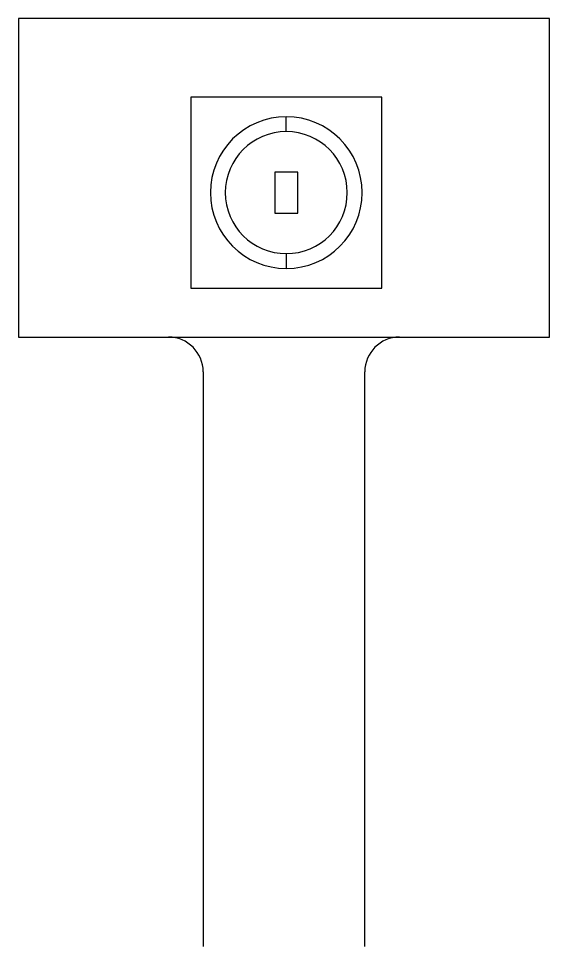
# Model space of a CAD drawing. Extents: x 2.55 to 7.7, y 3.55 to 4.51.
# Drawn here: x 4.8493 to 5.0793, y 4.1042 to 4.5062 of the extents above; entities that cross this region are included whole.
import ezdxf

# ---------------------------------------------------------------- set-up
doc = ezdxf.new("R2010")
doc.units = 0
doc.header["$MEASUREMENT"] = 0
doc.layers.get('0').update_dxf_attribs({"linetype": 'CONTINUOUS'})

msp = doc.modelspace()

# ---------------------------------------------------------------- linework, layer by layer
at = {"color": 7, "linetype": 'CONTINUOUS'}
for p, q in [((4.8493283776, 4.5061962558), (4.8493283776, 4.3682040878)), ((5.0793283779, 4.5061962558), (4.8493283776, 4.5061962558)), ((5.0793283779, 4.3682040878), (5.0793283779, 4.5061962558)), ((4.9239899619, 4.4721076912), (4.9239899619, 4.3894305258)), ((5.0066671272, 4.4721076912), (4.9239899619, 4.4721076912)), ((5.0066671272, 4.3894305258), (5.0066671272, 4.4721076912)), ((4.9653285445, 4.4571948334), (4.9653285445, 4.4636431242)), ((4.9702498044, 4.4396273768), (4.9604072847, 4.4396273768)), ((4.9604072847, 4.4396273768), (4.9604072847, 4.4219108413)), ((4.9702498044, 4.4219108413), (4.9702498044, 4.4396273768)), ((4.9604072847, 4.4219108413), (4.9702498044, 4.4219108413)), ((4.9653285445, 4.4043433851), (4.9653285445, 4.3978950927)), ((4.9239899619, 4.3894305258), (5.0066671272, 4.3894305258)), ((4.8493283776, 4.3682040878), (5.0793283779, 4.3682040878)), ((4.9293283614, 4.3532041424), (4.9293283614, 4.1041883644)), ((4.9993283941, 4.1041883644), (4.9993283941, 4.3532041424))]:
    msp.add_line(p, q, dxfattribs=at)
for centre, radius, start, end in [((4.9653285445, 4.4307691085), 0.0328740157480319, 90, 270), ((4.9653285445, 4.4307691085), 0.0328740157480319, 270, 90), ((4.9653285445, 4.4307691093), 0.0264257241960637, 90, 270), ((4.9653285445, 4.4307691093), 0.0264257241960637, 270, 90), ((4.9142733845, 4.3531491107), 0.0150550774952599, 0.2094371346, 89.7907062818), ((5.0143833711, 4.3531491107), 0.0150550774952599, 90.2092937184, 179.7905628654)]:
    msp.add_arc(centre, radius, start, end, dxfattribs=at)

doc.saveas('drawing.dxf')
